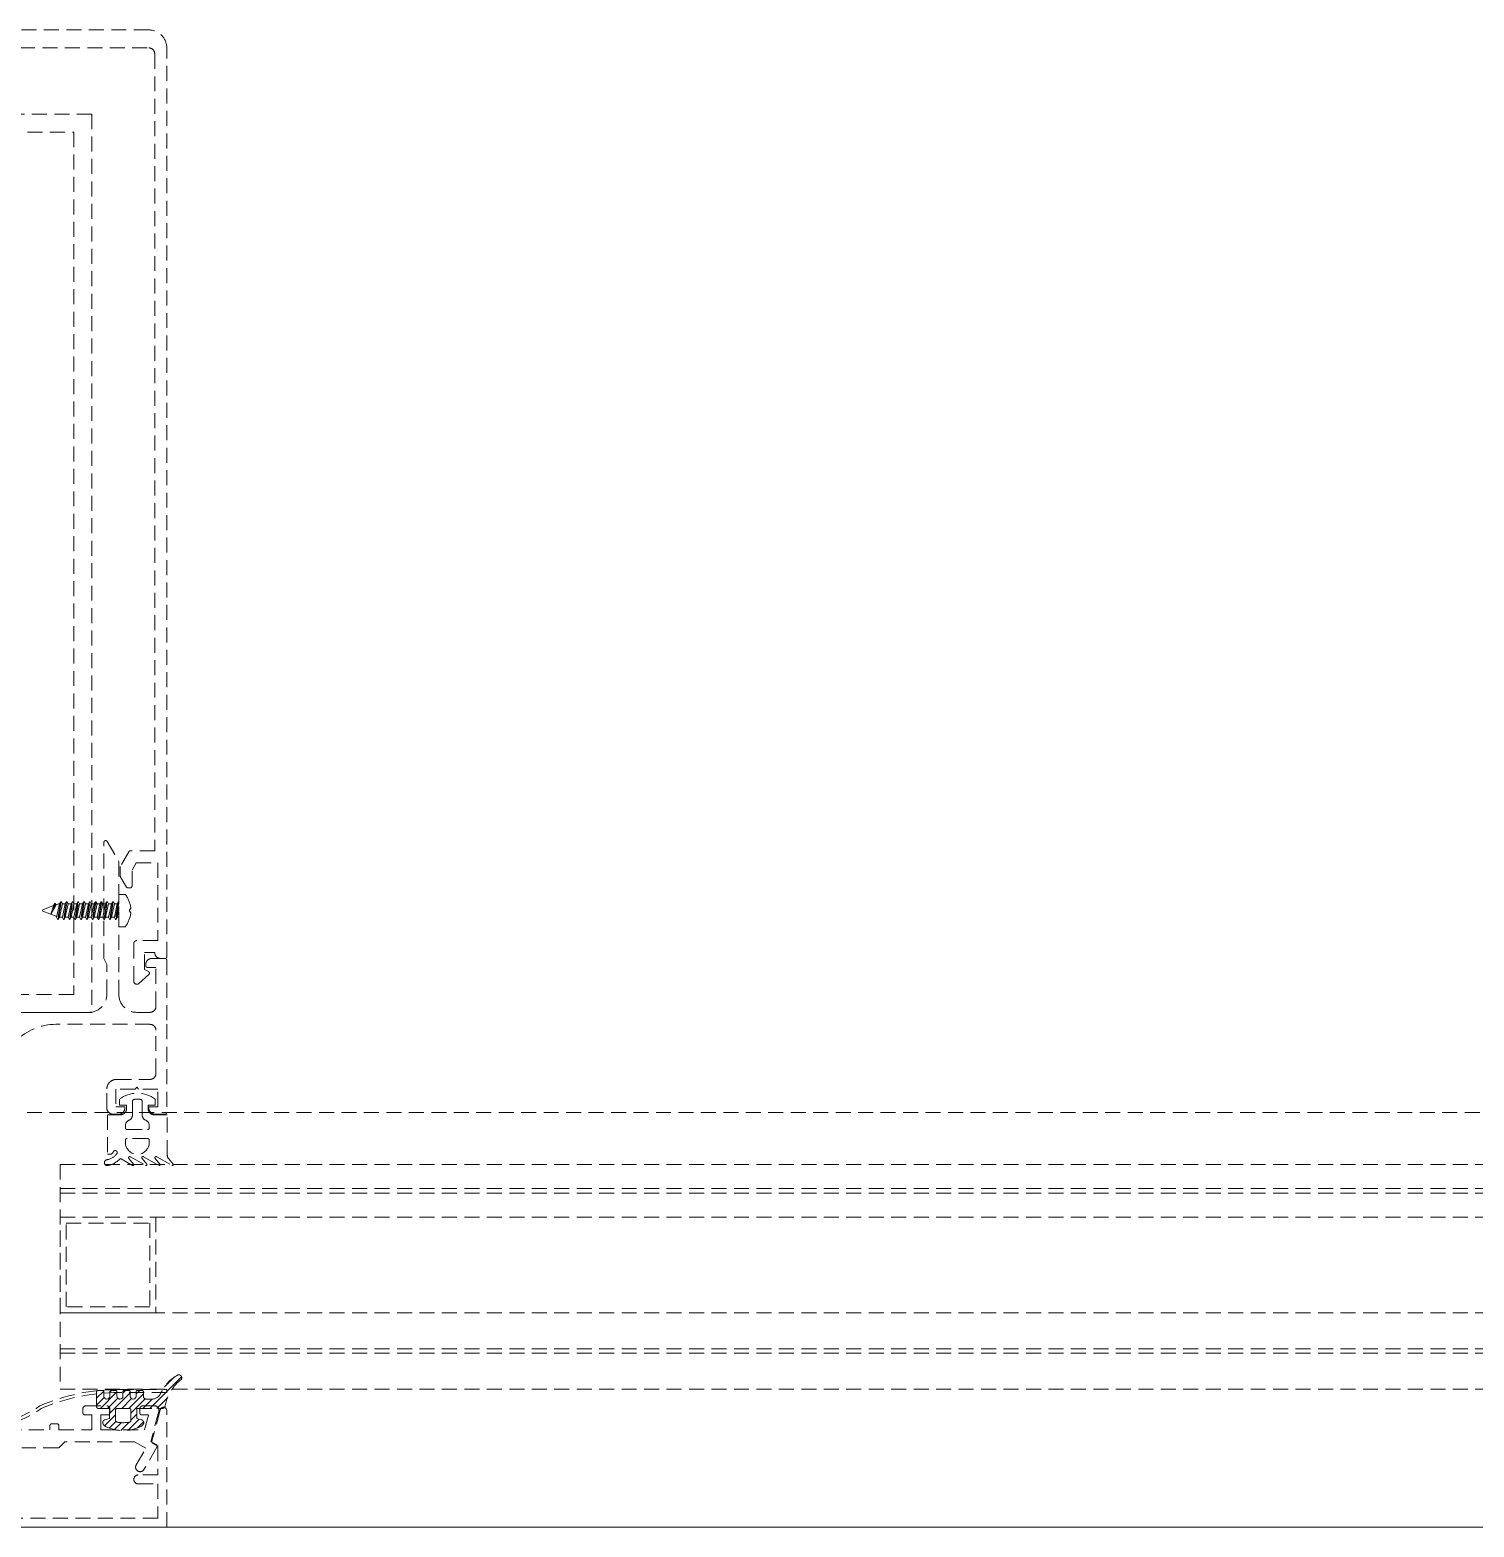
# Model space of a CAD drawing. Extents: x -1457 to 23780, y -2071 to 4205.
# Drawn here: x 2156.8 to 2180.91, y 320 to 345 of the extents above; entities that cross this region are included whole.
import ezdxf

# ---------------------------------------------------------------- set-up
doc = ezdxf.new("R2010")
doc.units = 0
doc.header["$MEASUREMENT"] = 0
doc.linetypes.add('HIDDEN', pattern=[0.375, 0.25, -0.125])
doc.layers.add('M-TEFRIS2-015', color=129, linetype='Continuous', lineweight=9)

msp = doc.modelspace()

# ---------------------------------------------------------------- hatches: boundary and pattern name
at = {"layer": 'M-TEFRIS2-015', "linetype": 'HIDDEN', "lineweight": 0}
h = msp.add_hatch(dxfattribs=at)
h.set_pattern_fill('LINE', color=256, scale=0.666667, angle=585, style=0)
h.set_pattern_definition([(45, (2101.75076, 201.40813), (-0.058925565, 0.058925565), [])])
edge = h.paths.add_edge_path()
edge.add_arc((2159.557, 321.984), 0.625, 117.2, 157.3388)
edge.add_arc((2158.836, 322.298), 0.162, 270.1027, 332.96, ccw=False)
edge.add_line((2158.837, 322.137), (2158.756, 322.137))
edge.add_line((2158.756, 322.137), (2158.742, 322.137))
edge.add_line((2158.742, 322.137), (2158.735, 322.137))
edge.add_line((2158.735, 322.137), (2158.728, 322.139))
edge.add_line((2158.728, 322.139), (2158.72, 322.142))
edge.add_line((2158.72, 322.142), (2158.713, 322.146))
edge.add_line((2158.713, 322.146), (2158.707, 322.151))
edge.add_line((2158.707, 322.151), (2158.702, 322.158))
edge.add_line((2158.702, 322.158), (2158.697, 322.165))
edge.add_line((2158.697, 322.165), (2158.694, 322.172))
edge.add_line((2158.694, 322.172), (2158.692, 322.187))
edge.add_line((2158.692, 322.187), (2158.692, 322.262))
edge.add_line((2158.692, 322.262), (2158.692, 322.265))
edge.add_line((2158.692, 322.265), (2158.691, 322.268))
edge.add_line((2158.691, 322.268), (2158.69, 322.271))
edge.add_line((2158.69, 322.271), (2158.689, 322.274))
edge.add_line((2158.689, 322.274), (2158.686, 322.276))
edge.add_line((2158.686, 322.276), (2158.684, 322.279))
edge.add_line((2158.684, 322.279), (2158.681, 322.28))
edge.add_line((2158.681, 322.28), (2158.678, 322.281))
edge.add_line((2158.678, 322.281), (2158.672, 322.282))
edge.add_line((2158.672, 322.282), (2158.592, 322.282))
edge.add_line((2158.592, 322.282), (2158.589, 322.282))
edge.add_line((2158.589, 322.282), (2158.586, 322.281))
edge.add_line((2158.586, 322.281), (2158.583, 322.28))
edge.add_line((2158.583, 322.28), (2158.581, 322.279))
edge.add_line((2158.581, 322.279), (2158.578, 322.276))
edge.add_line((2158.578, 322.276), (2158.576, 322.274))
edge.add_line((2158.576, 322.274), (2158.574, 322.271))
edge.add_line((2158.574, 322.271), (2158.573, 322.268))
edge.add_line((2158.573, 322.268), (2158.572, 322.262))
edge.add_line((2158.572, 322.262), (2158.572, 322.187))
edge.add_line((2158.572, 322.187), (2158.572, 322.179))
edge.add_line((2158.572, 322.179), (2158.57, 322.172))
edge.add_line((2158.57, 322.172), (2158.567, 322.165))
edge.add_line((2158.567, 322.165), (2158.563, 322.158))
edge.add_line((2158.563, 322.158), (2158.558, 322.151))
edge.add_line((2158.558, 322.151), (2158.551, 322.146))
edge.add_line((2158.551, 322.146), (2158.544, 322.142))
edge.add_line((2158.544, 322.142), (2158.537, 322.139))
edge.add_line((2158.537, 322.139), (2158.522, 322.137))
edge.add_line((2158.522, 322.137), (2158.515, 322.137))
edge.add_line((2158.515, 322.137), (2158.508, 322.139))
edge.add_line((2158.508, 322.139), (2158.5, 322.142))
edge.add_line((2158.5, 322.142), (2158.493, 322.146))
edge.add_line((2158.493, 322.146), (2158.487, 322.151))
edge.add_line((2158.487, 322.151), (2158.482, 322.158))
edge.add_line((2158.482, 322.158), (2158.477, 322.165))
edge.add_line((2158.477, 322.165), (2158.474, 322.172))
edge.add_line((2158.474, 322.172), (2158.472, 322.187))
edge.add_line((2158.472, 322.187), (2158.472, 322.262))
edge.add_line((2158.472, 322.262), (2158.472, 322.265))
edge.add_line((2158.472, 322.265), (2158.471, 322.268))
edge.add_line((2158.471, 322.268), (2158.47, 322.271))
edge.add_line((2158.47, 322.271), (2158.469, 322.274))
edge.add_line((2158.469, 322.274), (2158.466, 322.276))
edge.add_line((2158.466, 322.276), (2158.464, 322.279))
edge.add_line((2158.464, 322.279), (2158.461, 322.28))
edge.add_line((2158.461, 322.28), (2158.458, 322.281))
edge.add_line((2158.458, 322.281), (2158.452, 322.282))
edge.add_line((2158.452, 322.282), (2158.372, 322.282))
edge.add_line((2158.372, 322.282), (2158.369, 322.282))
edge.add_line((2158.369, 322.282), (2158.366, 322.281))
edge.add_line((2158.366, 322.281), (2158.363, 322.28))
edge.add_line((2158.363, 322.28), (2158.361, 322.279))
edge.add_line((2158.361, 322.279), (2158.358, 322.276))
edge.add_line((2158.358, 322.276), (2158.356, 322.274))
edge.add_line((2158.356, 322.274), (2158.354, 322.271))
edge.add_line((2158.354, 322.271), (2158.353, 322.268))
edge.add_line((2158.353, 322.268), (2158.352, 322.262))
edge.add_line((2158.352, 322.262), (2158.352, 322.187))
edge.add_line((2158.352, 322.187), (2158.352, 322.179))
edge.add_line((2158.352, 322.179), (2158.35, 322.172))
edge.add_line((2158.35, 322.172), (2158.347, 322.165))
edge.add_line((2158.347, 322.165), (2158.343, 322.158))
edge.add_line((2158.343, 322.158), (2158.338, 322.151))
edge.add_line((2158.338, 322.151), (2158.331, 322.146))
edge.add_line((2158.331, 322.146), (2158.324, 322.142))
edge.add_line((2158.324, 322.142), (2158.317, 322.139))
edge.add_line((2158.317, 322.139), (2158.302, 322.137))
edge.add_line((2158.302, 322.137), (2158.295, 322.137))
edge.add_line((2158.295, 322.137), (2158.288, 322.139))
edge.add_line((2158.288, 322.139), (2158.28, 322.142))
edge.add_line((2158.28, 322.142), (2158.273, 322.146))
edge.add_line((2158.273, 322.146), (2158.267, 322.151))
edge.add_line((2158.267, 322.151), (2158.262, 322.158))
edge.add_line((2158.262, 322.158), (2158.257, 322.165))
edge.add_line((2158.257, 322.165), (2158.254, 322.172))
edge.add_line((2158.254, 322.172), (2158.252, 322.187))
edge.add_line((2158.252, 322.187), (2158.252, 322.262))
edge.add_line((2158.252, 322.262), (2158.252, 322.265))
edge.add_line((2158.252, 322.265), (2158.251, 322.268))
edge.add_line((2158.251, 322.268), (2158.25, 322.271))
edge.add_line((2158.25, 322.271), (2158.249, 322.274))
edge.add_line((2158.249, 322.274), (2158.246, 322.276))
edge.add_line((2158.246, 322.276), (2158.244, 322.279))
edge.add_line((2158.244, 322.279), (2158.241, 322.28))
edge.add_line((2158.241, 322.28), (2158.238, 322.281))
edge.add_line((2158.238, 322.281), (2158.232, 322.282))
edge.add_line((2158.232, 322.282), (2158.152, 322.282))
edge.add_line((2158.152, 322.282), (2158.149, 322.282))
edge.add_line((2158.149, 322.282), (2158.146, 322.281))
edge.add_line((2158.146, 322.281), (2158.143, 322.28))
edge.add_line((2158.143, 322.28), (2158.141, 322.279))
edge.add_line((2158.141, 322.279), (2158.138, 322.276))
edge.add_line((2158.138, 322.276), (2158.136, 322.274))
edge.add_line((2158.136, 322.274), (2158.134, 322.271))
edge.add_line((2158.134, 322.271), (2158.133, 322.268))
edge.add_line((2158.133, 322.268), (2158.132, 322.262))
edge.add_line((2158.132, 322.262), (2158.132, 322.187))
edge.add_line((2158.132, 322.187), (2158.132, 322.179))
edge.add_line((2158.132, 322.179), (2158.13, 322.172))
edge.add_line((2158.13, 322.172), (2158.127, 322.165))
edge.add_line((2158.127, 322.165), (2158.123, 322.158))
edge.add_line((2158.123, 322.158), (2158.118, 322.151))
edge.add_line((2158.118, 322.151), (2158.111, 322.146))
edge.add_line((2158.111, 322.146), (2158.104, 322.142))
edge.add_line((2158.104, 322.142), (2158.097, 322.139))
edge.add_line((2158.097, 322.139), (2158.082, 322.137))
edge.add_line((2158.082, 322.137), (2158.075, 322.137))
edge.add_line((2158.075, 322.137), (2158.068, 322.139))
edge.add_line((2158.068, 322.139), (2158.06, 322.142))
edge.add_line((2158.06, 322.142), (2158.053, 322.146))
edge.add_line((2158.053, 322.146), (2158.047, 322.151))
edge.add_line((2158.047, 322.151), (2158.042, 322.158))
edge.add_line((2158.042, 322.158), (2158.037, 322.165))
edge.add_line((2158.037, 322.165), (2158.034, 322.172))
edge.add_line((2158.034, 322.172), (2158.032, 322.187))
edge.add_line((2158.032, 322.187), (2158.032, 322.262))
edge.add_line((2158.032, 322.262), (2158.032, 322.265))
edge.add_line((2158.032, 322.265), (2158.031, 322.268))
edge.add_line((2158.031, 322.268), (2158.03, 322.271))
edge.add_line((2158.03, 322.271), (2158.029, 322.274))
edge.add_line((2158.029, 322.274), (2158.026, 322.276))
edge.add_line((2158.026, 322.276), (2158.024, 322.279))
edge.add_line((2158.024, 322.279), (2158.021, 322.28))
edge.add_line((2158.021, 322.28), (2158.018, 322.281))
edge.add_line((2158.018, 322.281), (2158.012, 322.282))
edge.add_line((2158.012, 322.282), (2157.932, 322.282))
edge.add_line((2157.932, 322.282), (2157.929, 322.282))
edge.add_line((2157.929, 322.282), (2157.926, 322.282))
edge.add_line((2157.926, 322.282), (2157.923, 322.28))
edge.add_line((2157.923, 322.28), (2157.921, 322.279))
edge.add_line((2157.921, 322.279), (2157.918, 322.277))
edge.add_line((2157.918, 322.277), (2157.916, 322.274))
edge.add_line((2157.916, 322.274), (2157.914, 322.271))
edge.add_line((2157.914, 322.271), (2157.913, 322.268))
edge.add_line((2157.913, 322.268), (2157.912, 322.262))
edge.add_line((2157.912, 322.262), (2157.912, 322.011))
edge.add_arc((2157.942, 322.011), 0.03, 180, 270)
edge.add_line((2157.942, 321.981), (2158.126, 321.981))
edge.add_line((2158.126, 321.981), (2158.126, 321.811))
edge.add_line((2158.126, 321.811), (2158.051, 321.791))
edge.add_arc((2158.064, 321.743), 0.05, 104.5985, 212.0394)
edge.add_arc((2158.106, 321.769), 0.1, 212.0394, 243.6122)
edge.add_arc((2158.356, 322.273), 0.662, 243.6122, 296.3878)
edge.add_arc((2158.606, 321.769), 0.1, 296.3878, 327.9606)
edge.add_arc((2158.649, 321.743), 0.05, 327.9606, 435.4015)
edge.add_line((2158.661, 321.791), (2158.586, 321.811))
edge.add_line((2158.586, 321.811), (2158.586, 321.981))
edge.add_line((2158.586, 321.981), (2159.006, 321.981))
edge.add_arc((2159.006, 322.031), 0.05, 270, 346.8402)
edge.add_arc((2159.804, 321.875), 0.763, 128.6618, 169.1202, ccw=False)
edge.add_arc((2159.284, 322.493), 0.0486, 333.0293, 465.4317)
edge = h.paths.add_edge_path(flags=16)
edge.add_arc((2158.456, 321.783), 0.03, 280.824, 360)
edge.add_line((2158.486, 321.783), (2158.486, 321.951))
edge.add_arc((2158.456, 321.951), 0.03, 360, 450)
edge.add_line((2158.456, 321.981), (2158.256, 321.981))
edge.add_arc((2158.256, 321.951), 0.03, 90, 180)
edge.add_line((2158.226, 321.951), (2158.226, 321.783))
edge.add_arc((2158.256, 321.783), 0.03, 180, 259.176)
edge.add_arc((2158.356, 322.306), 0.562, 259.176, 280.824)

# ---------------------------------------------------------------- linework, layer by layer
for p, q in [((2158.392, 330.565), (2158.283, 330.565)), ((2158.283, 330.024), (2158.283, 330.565)), ((2157.008, 330.295), (2157.015, 330.305)), ((2157.015, 330.285), (2157.008, 330.295)), ((2157.015, 330.305), (2157.195, 330.379)), ((2157.246, 330.193), (2157.015, 330.285)), ((2157.235, 330.393), (2157.147, 330.227)), ((2157.147, 330.227), (2157.195, 330.379)), ((2157.215, 330.414), (2157.194, 330.315)), ((2157.194, 330.315), (2157.207, 330.341)), ((2157.195, 330.379), (2157.215, 330.414)), ((2157.207, 330.341), (2157.223, 330.414)), ((2157.215, 330.414), (2157.223, 330.414)), ((2157.223, 330.414), (2157.235, 330.393)), ((2157.235, 330.393), (2157.274, 330.407)), ((2157.244, 330.183), (2157.292, 330.407)), ((2157.312, 330.441), (2157.264, 330.148)), ((2157.272, 330.148), (2157.32, 330.441)), ((2157.274, 330.407), (2157.292, 330.407)), ((2157.292, 330.407), (2157.312, 330.441)), ((2157.312, 330.441), (2157.32, 330.441)), ((2157.32, 330.441), (2157.34, 330.407)), ((2157.34, 330.183), (2157.388, 330.407)), ((2157.34, 330.407), (2157.388, 330.407)), ((2157.408, 330.441), (2157.36, 330.148)), ((2157.368, 330.148), (2157.416, 330.441)), ((2157.388, 330.407), (2157.408, 330.441)), ((2157.436, 330.407), (2157.388, 330.183)), ((2157.416, 330.441), (2157.408, 330.441)), ((2157.416, 330.441), (2157.436, 330.407)), ((2157.436, 330.407), (2157.485, 330.407)), ((2157.437, 330.183), (2157.485, 330.407)), ((2157.505, 330.441), (2157.457, 330.148)), ((2157.465, 330.148), (2157.513, 330.441)), ((2157.485, 330.407), (2157.505, 330.441)), ((2157.533, 330.407), (2157.485, 330.183)), ((2157.513, 330.441), (2157.505, 330.441)), ((2157.513, 330.441), (2157.533, 330.407)), ((2157.581, 330.407), (2157.533, 330.407)), ((2157.533, 330.183), (2157.581, 330.407)), ((2157.601, 330.441), (2157.553, 330.148)), ((2157.561, 330.148), (2157.609, 330.441)), ((2157.581, 330.407), (2157.601, 330.441)), ((2157.629, 330.407), (2157.581, 330.183)), ((2157.609, 330.441), (2157.601, 330.441)), ((2157.609, 330.441), (2157.629, 330.407)), ((2157.629, 330.183), (2157.678, 330.407)), ((2157.629, 330.407), (2157.678, 330.407)), ((2157.698, 330.441), (2157.649, 330.148)), ((2157.657, 330.148), (2157.706, 330.441)), ((2157.726, 330.407), (2157.677, 330.183)), ((2157.678, 330.407), (2157.698, 330.441)), ((2157.698, 330.441), (2157.706, 330.441)), ((2157.706, 330.441), (2157.726, 330.407)), ((2157.726, 330.407), (2157.774, 330.407)), ((2157.726, 330.183), (2157.774, 330.407)), ((2157.794, 330.441), (2157.746, 330.148)), ((2157.754, 330.148), (2157.802, 330.441)), ((2157.774, 330.407), (2157.794, 330.441)), ((2157.822, 330.407), (2157.774, 330.183)), ((2157.802, 330.441), (2157.794, 330.441)), ((2157.802, 330.441), (2157.822, 330.407)), ((2158.011, 330.407), (2157.822, 330.407)), ((2157.822, 330.183), (2157.871, 330.407)), ((2157.891, 330.441), (2157.842, 330.148)), ((2157.85, 330.148), (2157.899, 330.441)), ((2157.919, 330.407), (2157.87, 330.183)), ((2157.871, 330.407), (2157.891, 330.441)), ((2157.891, 330.441), (2157.899, 330.441)), ((2157.899, 330.441), (2157.919, 330.407)), ((2157.919, 330.183), (2157.967, 330.407)), ((2157.919, 330.407), (2157.967, 330.407)), ((2157.987, 330.441), (2157.939, 330.148)), ((2157.947, 330.148), (2157.995, 330.441)), ((2157.967, 330.407), (2157.987, 330.441)), ((2158.015, 330.407), (2157.967, 330.183)), ((2157.987, 330.441), (2157.995, 330.441)), ((2157.995, 330.441), (2158.015, 330.407)), ((2158.015, 330.183), (2158.063, 330.407)), ((2158.015, 330.407), (2158.063, 330.407)), ((2158.083, 330.441), (2158.035, 330.148)), ((2158.043, 330.148), (2158.091, 330.441)), ((2158.063, 330.407), (2158.083, 330.441)), ((2158.111, 330.407), (2158.063, 330.183)), ((2158.083, 330.441), (2158.091, 330.441)), ((2158.091, 330.441), (2158.111, 330.407)), ((2158.111, 330.407), (2158.16, 330.407)), ((2158.112, 330.183), (2158.16, 330.407)), ((2158.18, 330.441), (2158.132, 330.148)), ((2158.14, 330.148), (2158.188, 330.441)), ((2158.16, 330.407), (2158.18, 330.441)), ((2158.208, 330.407), (2158.16, 330.183)), ((2158.18, 330.441), (2158.188, 330.441)), ((2158.188, 330.441), (2158.208, 330.407)), ((2158.208, 330.407), (2158.256, 330.407)), ((2158.208, 330.183), (2158.256, 330.407)), ((2158.276, 330.441), (2158.228, 330.148)), ((2158.236, 330.148), (2158.283, 330.435)), ((2158.256, 330.407), (2158.276, 330.441)), ((2158.283, 330.309), (2158.256, 330.183)), ((2158.276, 330.441), (2158.283, 330.441)), ((2157.244, 330.183), (2157.246, 330.193)), ((2157.264, 330.148), (2157.244, 330.183)), ((2157.272, 330.148), (2157.264, 330.148)), ((2157.292, 330.183), (2157.272, 330.148)), ((2157.34, 330.183), (2157.292, 330.183)), ((2157.36, 330.148), (2157.34, 330.183)), ((2157.368, 330.148), (2157.36, 330.148)), ((2157.388, 330.183), (2157.368, 330.148)), ((2157.388, 330.183), (2157.368, 330.148)), ((2157.437, 330.183), (2157.388, 330.183)), ((2157.457, 330.148), (2157.437, 330.183)), ((2157.465, 330.148), (2157.457, 330.148)), ((2157.485, 330.183), (2157.465, 330.148)), ((2157.485, 330.183), (2157.465, 330.148)), ((2157.533, 330.183), (2157.485, 330.183)), ((2157.553, 330.148), (2157.533, 330.183)), ((2157.561, 330.148), (2157.553, 330.148)), ((2157.581, 330.183), (2157.561, 330.148)), ((2157.581, 330.183), (2157.561, 330.148)), ((2157.581, 330.183), (2157.629, 330.183)), ((2157.649, 330.148), (2157.629, 330.183)), ((2157.657, 330.148), (2157.649, 330.148)), ((2157.677, 330.183), (2157.657, 330.148)), ((2157.677, 330.183), (2157.657, 330.148)), ((2157.726, 330.183), (2157.677, 330.183)), ((2157.746, 330.148), (2157.726, 330.183)), ((2157.754, 330.148), (2157.746, 330.148)), ((2157.774, 330.183), (2157.754, 330.148)), ((2157.774, 330.183), (2157.754, 330.148)), ((2157.822, 330.183), (2157.774, 330.183)), ((2157.822, 330.183), (2157.774, 330.183)), ((2157.842, 330.148), (2157.822, 330.183)), ((2157.85, 330.148), (2157.842, 330.148)), ((2157.87, 330.183), (2157.85, 330.148)), ((2157.87, 330.183), (2157.85, 330.148)), ((2157.87, 330.183), (2158.059, 330.183)), ((2157.919, 330.183), (2157.87, 330.183)), ((2157.919, 330.183), (2157.87, 330.183)), ((2157.939, 330.148), (2157.919, 330.183)), ((2157.947, 330.148), (2157.939, 330.148)), ((2157.967, 330.183), (2157.947, 330.148)), ((2157.967, 330.183), (2157.947, 330.148)), ((2158.015, 330.183), (2157.967, 330.183)), ((2158.015, 330.183), (2157.967, 330.183)), ((2158.035, 330.148), (2158.015, 330.183)), ((2158.043, 330.148), (2158.035, 330.148)), ((2158.063, 330.183), (2158.043, 330.148)), ((2158.063, 330.183), (2158.043, 330.148)), ((2158.112, 330.183), (2158.063, 330.183)), ((2158.132, 330.148), (2158.112, 330.183)), ((2158.14, 330.148), (2158.132, 330.148)), ((2158.16, 330.183), (2158.14, 330.148)), ((2158.16, 330.183), (2158.14, 330.148)), ((2158.16, 330.183), (2158.208, 330.183)), ((2158.228, 330.148), (2158.208, 330.183)), ((2158.236, 330.148), (2158.228, 330.148)), ((2158.256, 330.183), (2158.236, 330.148)), ((2158.256, 330.183), (2158.236, 330.148)), ((2158.256, 330.183), (2158.283, 330.183)), ((2158.392, 330.024), (2158.283, 330.024)), ((3319.5, 326.925), (1724.228, 326.925)), ((2157.302, 326.053), (2157.302, 322.301)), ((2157.302, 326.053), (2218.532, 326.053)), ((2157.302, 325.653), (2218.532, 325.653)), ((2157.302, 325.577), (2218.532, 325.577)), ((2157.302, 325.177), (2218.532, 325.177)), ((2157.302, 323.577), (2218.532, 323.577)), ((2157.302, 322.977), (2218.532, 322.977)), ((2157.302, 322.901), (2218.532, 322.901)), ((2157.302, 322.301), (2218.532, 322.301)), ((3319.5, 320), (1719.669, 320)), ((1719.669, 320), (3319.5, 320))]:
    msp.add_line(p, q, dxfattribs=at)
for points in [[(2152.883, 344.7), (2158.783, 344.7), (2158.783, 344.7, -0.414214), (2158.883, 344.6), (2158.883, 331.293), (2158.477, 331.293, 0.267949), (2158.451, 331.278), (2158.307, 331.03, 0.131652), (2158.303, 331.015), (2158.303, 330.881, 0.131652), (2158.307, 330.866), (2158.41, 330.688, 0.267949), (2158.436, 330.673), (2158.473, 330.673, 0.414214), (2158.503, 330.703), (2158.503, 330.969), (2158.575, 331.093), (2158.933, 331.093), (2158.933, 329.793), (2158.583, 329.793, 0.414214), (2158.533, 329.743), (2158.533, 329.113, 0.650971), (2158.617, 329.076), (2158.784, 329.227, 0.508142), (2158.778, 329.275), (2158.713, 329.313), (2158.713, 329.593), (2158.883, 329.593, 0.432363), (2158.983, 329.495), (2159.053, 329.495, 0.477393), (2159.083, 329.523), (2159.083, 344.7, 0.414214), (2158.783, 345), (2158.783, 345), (2152.883, 345, 0.414214)], [(2155.833, 328.595), (2157.783, 328.595, 0.414214), (2158.083, 328.895), (2158.083, 329.395), (2158.033, 329.497), (2158.033, 331.433, -0.767327), (2158.089, 331.448), (2158.283, 331.112), (2158.283, 330.325), (2158.253, 330.295), (2158.283, 330.265), (2158.283, 328.895, 0.414214), (2158.583, 328.595), (2158.803, 328.595, 0.414214), (2158.903, 328.695), (2158.903, 329.345), (2158.763, 329.345, -0.414214), (2158.733, 329.375), (2158.733, 329.395, -0.414214), (2158.833, 329.495), (2159.053, 329.495, -0.414214), (2159.083, 329.465), (2159.083, 328.395), (2159.083, 326.925, -0.414214), (2159.053, 326.895), (2158.883, 326.895, -0.414214), (2158.783, 326.995), (2158.783, 327.015), (2158.933, 327.015), (2158.933, 327.315), (2158.613, 327.315), (2158.583, 327.345), (2158.553, 327.315), (2158.233, 327.315), (2158.233, 327.015), (2158.383, 327.015), (2158.383, 326.995, -0.414214), (2158.283, 326.895), (2158.183, 326.895, -0.414214), (2158.083, 326.995), (2158.083, 327.315, -0.414214), (2158.243, 327.475), (2158.803, 327.475, 0.414214), (2158.903, 327.575), (2158.903, 328.295, 0.414214), (2158.803, 328.395), (2157.233, 328.395, 0.414214), (2156.283, 327.445)], [(2159.083, 322.298), (2159.083, 322.248), (2158.285, 322.248, 0.10228), (2156.989, 321.98, -0.152313), (2155.833, 321.62, -0.152313), (2154.677, 321.98, 0.159108), (2153.988, 322.248), (2152.811, 322.248), (2152.811, 322.298), (2153.99, 322.298, -0.158967), (2154.708, 322.02, 0.152054), (2155.833, 321.67, 0.152944), (2156.965, 322.024, -0.10266), (2158.285, 322.298), (2159.083, 322.298)], [(2154.533, 321.624), (2157.133, 321.624), (2157.133, 321.694, -0.414214), (2157.163, 321.724), (2157.253, 321.724, -0.414214), (2157.283, 321.694), (2157.283, 321.624), (2157.833, 321.624), (2157.833, 321.874), (2157.713, 321.874, -0.414214), (2157.683, 321.904), (2157.683, 321.974, -0.414214), (2157.733, 322.024), (2158.083, 322.024, -0.414214), (2158.133, 321.974), (2158.133, 321.904, -0.414214), (2158.103, 321.874), (2157.983, 321.874), (2157.983, 321.624), (2158.714, 321.624), (2158.78, 321.874), (2158.663, 321.874, -0.414214), (2158.633, 321.904), (2158.633, 321.974, -0.414214), (2158.683, 322.024), (2158.879, 322.024, -0.493145), (2158.951, 321.93), (2158.817, 321.43), (2158.908, 321.377, -0.414214), (2158.919, 321.336), (2158.703, 320.962, -1), (2158.573, 321.037), (2158.734, 321.316), (2158.547, 321.424), (2157.383, 321.424), (2157.292, 321.333, -0.198912), (2157.271, 321.324), (2156.663, 321.324)]]:
    msp.add_lwpolyline(points, format="xyb", dxfattribs=at)
for points in [[(2153.833, 343.595), (2157.833, 343.595), (2157.833, 328.595), (2153.833, 328.595)], [(2154.133, 343.295), (2157.533, 343.295), (2157.533, 328.895), (2154.133, 328.895)], [(2157.302, 323.577), (2157.302, 325.177), (2158.902, 325.177), (2158.902, 323.577)], [(2157.402, 323.677), (2157.402, 325.077), (2158.802, 325.077), (2158.802, 323.677)]]:
    msp.add_lwpolyline(points, close=True, dxfattribs=at)
for points in [[(2157.34, 330.407), (2157.292, 330.183)], [(2158.483, 330.333), (2158.461, 330.303), (2158.461, 330.287), (2158.483, 330.257)]]:
    msp.add_lwpolyline(points, dxfattribs=at)
for points in [[(2158.872, 326.885, -0.414214), (2158.772, 326.985), (2158.772, 327.045), (2158.892, 327.045), (2158.892, 327.145, 0.333333), (2158.292, 327.145), (2158.292, 327.045), (2158.412, 327.045), (2158.412, 326.985, -0.414214), (2158.312, 326.885), (2158.092, 326.885), (2158.092, 326.225), (2158.132, 326.225, 0.307685), (2158.192, 326.266, -1.128702), (2158.249, 326.235, -0.201212), (2158.091, 326.135, 0.978531), (2158.091, 326.035, 0.1613), (2158.297, 326.145, -0.307572), (2158.32, 326.147), (2158.51, 326.037, 0.8391), (2158.529, 326.059), (2158.45, 326.154, -0.8391), (2158.476, 326.184), (2158.73, 326.037, 0.8391), (2158.749, 326.059), (2158.67, 326.154, -0.8391), (2158.696, 326.184), (2158.95, 326.037, 0.8391), (2158.969, 326.059), (2158.89, 326.154, -0.8391), (2158.916, 326.184), (2159.17, 326.037, 0.8391), (2159.189, 326.059), (2159.116, 326.147, -0.176327), (2159.092, 326.212), (2159.092, 326.885)], [(2158.672, 326.885), (2158.672, 327.111, 0.375047), (2158.646, 327.141, 0.067879), (2158.538, 327.141, 0.375047), (2158.512, 327.111), (2158.512, 326.885, -0.298217), (2158.452, 326.793, 0.298217), (2158.392, 326.701), (2158.392, 326.668, 0.414214), (2158.422, 326.638), (2158.762, 326.638, 0.414214), (2158.792, 326.668), (2158.792, 326.701, 0.298217), (2158.732, 326.793, -0.298217)], [(2158.392, 326.458), (2158.392, 326.425, 1), (2158.792, 326.425), (2158.792, 326.458, 0.414214), (2158.762, 326.488), (2158.422, 326.488, 0.414214)], [(2159.272, 322.54, 0.176952), (2158.98, 322.225, -0.281357), (2158.837, 322.137), (2158.756, 322.137), (2158.742, 322.137), (2158.735, 322.137), (2158.728, 322.139), (2158.72, 322.142), (2158.713, 322.146), (2158.707, 322.151), (2158.702, 322.158), (2158.697, 322.165), (2158.694, 322.172), (2158.692, 322.187), (2158.692, 322.262), (2158.692, 322.265), (2158.691, 322.268), (2158.69, 322.271), (2158.689, 322.274), (2158.686, 322.276), (2158.684, 322.279), (2158.681, 322.28), (2158.678, 322.281), (2158.672, 322.282), (2158.592, 322.282), (2158.589, 322.282), (2158.586, 322.281), (2158.583, 322.28), (2158.581, 322.279), (2158.578, 322.276), (2158.576, 322.274), (2158.574, 322.271), (2158.573, 322.268), (2158.572, 322.262), (2158.572, 322.187), (2158.572, 322.179), (2158.57, 322.172), (2158.567, 322.165), (2158.563, 322.158), (2158.558, 322.151), (2158.551, 322.146), (2158.544, 322.142), (2158.537, 322.139), (2158.522, 322.137), (2158.515, 322.137), (2158.508, 322.139), (2158.5, 322.142), (2158.493, 322.146), (2158.487, 322.151), (2158.482, 322.158), (2158.477, 322.165), (2158.474, 322.172), (2158.472, 322.187), (2158.472, 322.262), (2158.472, 322.265), (2158.471, 322.268), (2158.47, 322.271), (2158.469, 322.274), (2158.466, 322.276), (2158.464, 322.279), (2158.461, 322.28), (2158.458, 322.281), (2158.452, 322.282), (2158.372, 322.282), (2158.369, 322.282), (2158.366, 322.281), (2158.363, 322.28), (2158.361, 322.279), (2158.358, 322.276), (2158.356, 322.274), (2158.354, 322.271), (2158.353, 322.268), (2158.352, 322.262), (2158.352, 322.187), (2158.352, 322.179), (2158.35, 322.172), (2158.347, 322.165), (2158.343, 322.158), (2158.338, 322.151), (2158.331, 322.146), (2158.324, 322.142), (2158.317, 322.139), (2158.302, 322.137), (2158.295, 322.137), (2158.288, 322.139), (2158.28, 322.142), (2158.273, 322.146), (2158.267, 322.151), (2158.262, 322.158), (2158.257, 322.165), (2158.254, 322.172), (2158.252, 322.187), (2158.252, 322.262), (2158.252, 322.265), (2158.251, 322.268), (2158.25, 322.271), (2158.249, 322.274), (2158.246, 322.276), (2158.244, 322.279), (2158.241, 322.28), (2158.238, 322.281), (2158.232, 322.282), (2158.152, 322.282), (2158.149, 322.282), (2158.146, 322.281), (2158.143, 322.28), (2158.141, 322.279), (2158.138, 322.276), (2158.136, 322.274), (2158.134, 322.271), (2158.133, 322.268), (2158.132, 322.262), (2158.132, 322.187), (2158.132, 322.179), (2158.13, 322.172), (2158.127, 322.165), (2158.123, 322.158), (2158.118, 322.151), (2158.111, 322.146), (2158.104, 322.142), (2158.097, 322.139), (2158.082, 322.137), (2158.075, 322.137), (2158.068, 322.139), (2158.06, 322.142), (2158.053, 322.146), (2158.047, 322.151), (2158.042, 322.158), (2158.037, 322.165), (2158.034, 322.172), (2158.032, 322.187), (2158.032, 322.262), (2158.032, 322.265), (2158.031, 322.268), (2158.03, 322.271), (2158.029, 322.274), (2158.026, 322.276), (2158.024, 322.279), (2158.021, 322.28), (2158.018, 322.281), (2158.012, 322.282), (2157.932, 322.282), (2157.929, 322.282), (2157.926, 322.282), (2157.923, 322.28), (2157.921, 322.279), (2157.918, 322.277), (2157.916, 322.274), (2157.914, 322.271), (2157.913, 322.268), (2157.912, 322.262), (2157.912, 322.011, 0.414214), (2157.942, 321.981), (2158.126, 321.981), (2158.126, 321.811), (2158.051, 321.791, 0.506456), (2158.022, 321.716, 0.13864), (2158.062, 321.68, 0.234436), (2158.651, 321.68, 0.13864), (2158.691, 321.716, 0.506456), (2158.661, 321.791), (2158.586, 321.811), (2158.586, 321.981), (2159.006, 321.981, 0.348434), (2159.055, 322.019, -0.17839), (2159.328, 322.471, 0.651907)], [(2152.733, 320.15), (2152.733, 320.72), (2153.058, 320.72, 1), (2153.058, 320.87), (2152.733, 320.87), (2152.733, 321.35), (2152.818, 321.399, 0.339454), (2152.832, 321.433), (2152.691, 321.959, 0.876976), (2152.583, 321.945), (2152.583, 320), (2159.083, 320), (2159.083, 321.945, 0.876976), (2158.975, 321.959), (2158.834, 321.433, 0.339454), (2158.848, 321.399), (2158.933, 321.35), (2158.933, 320.87), (2158.608, 320.87, 1), (2158.608, 320.72), (2158.933, 320.72), (2158.933, 320.15)], [(2158.462, 321.753, 0.359904), (2158.486, 321.783), (2158.486, 321.951, 0.414214), (2158.456, 321.981), (2158.256, 321.981, 0.414214), (2158.226, 321.951), (2158.226, 321.783, 0.359904), (2158.251, 321.753, 0.094739)], [(2158.462, 321.753, 0.359904), (2158.486, 321.783), (2158.486, 321.951, 0.414214), (2158.456, 321.981), (2158.256, 321.981, 0.414214), (2158.226, 321.951), (2158.226, 321.783, 0.359904), (2158.251, 321.753, 0.094739)]]:
    msp.add_lwpolyline(points, format="xyb", close=True, dxfattribs=at)
for centre, start, end in [((2157.967, 330.265), 7.5095, 35.2427), ((2157.967, 330.325), 324.7573, 352.4905)]:
    msp.add_arc(centre, 0.521, start, end, dxfattribs=at)

doc.saveas('drawing.dxf')
